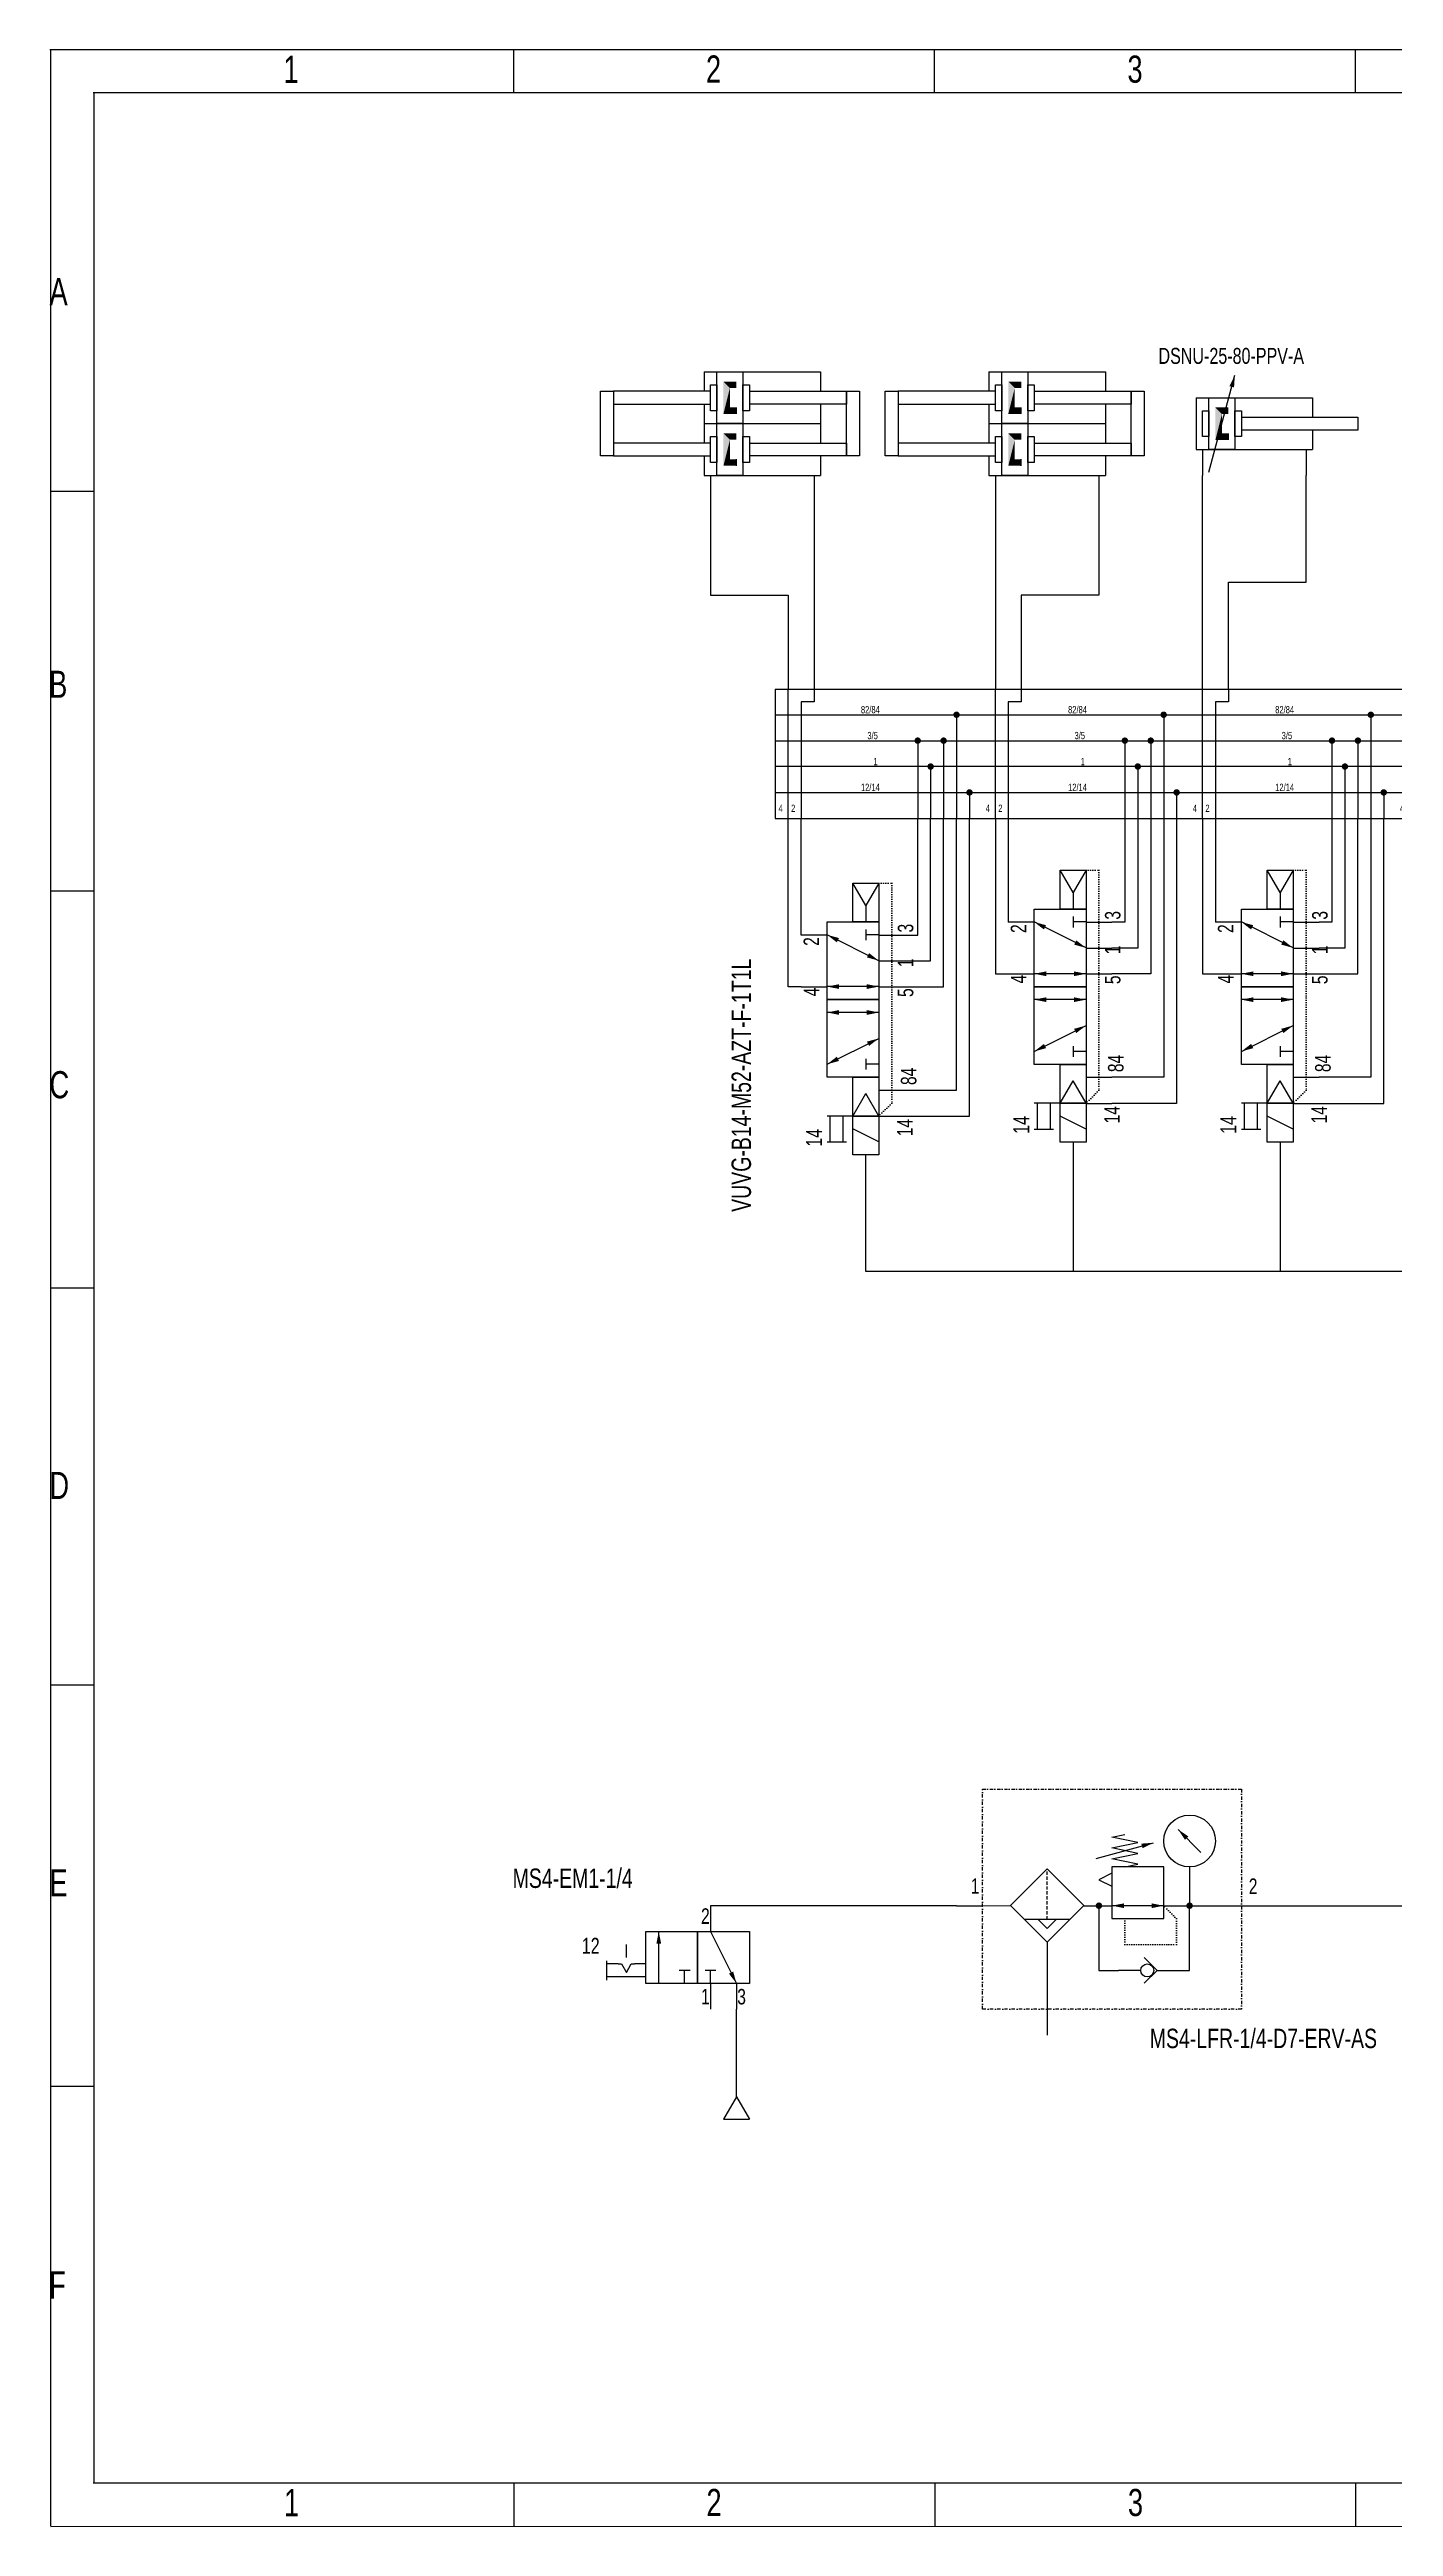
# Model space of a CAD drawing. Extents: x 0 to 759, y 1 to 374.
# Drawn here: x 0.1 to 202.5, y 1.3 to 374.5 of the extents above; entities that cross this region are included whole.
import ezdxf
from ezdxf.enums import TextEntityAlignment as Align

# ---------------------------------------------------------------- set-up
doc = ezdxf.new("R2010")
doc.units = 0
for name, pattern in [('DASHDOT', [1, 0.5, -0.25, 0, -0.25]), ('DASHED', [0.75, 0.5, -0.25]), ('DOT', [0.25, 0, -0.25])]:
    doc.linetypes.add(name, pattern=pattern)
doc.layers.add('1', color=7, linetype='CONTINUOUS')
doc.layers.add('_LabelDrawingFrame', color=7, linetype='CONTINUOUS')

# ---------------------------------------------------------------- blocks, each defined once
blk = doc.blocks.new('B1366186')
at = {"layer": '_LabelDrawingFrame', "color": 7, "width": 0.75}
blk.add_text('A', height=4.09, dxfattribs=at).set_placement((-3.22, 2.9), align=Align.TOP_LEFT)
blk = doc.blocks.new('B106101')
at = {"layer": '1', "color": 7, "width": 0.75}
blk.add_text('VUVG-B14-M52-AZT-F-1T1L', height=2.925, dxfattribs=at).set_placement((0, -1.34), align=Align.CENTER)
blk = doc.blocks.new('B295555')
at = {"layer": '1', "color": 7}
blk.add_line((-9.74, 0), (9.74, 0), dxfattribs=at)
blk = doc.blocks.new('B1366218')
at = {"layer": '_LabelDrawingFrame', "color": 7, "width": 0.75}
blk.add_text('2', height=4.09, dxfattribs=at).set_placement((-2.86, 2.9), align=Align.TOP_LEFT)
blk = doc.blocks.new('B170098')
at = {"layer": '1', "color": 7, "width": 0.75}
blk.add_text('14', height=2.34, dxfattribs=at).set_placement((2.67, 1.66), align=Align.TOP_RIGHT)
blk = doc.blocks.new('B106092')
at = {"layer": '1', "color": 7, "width": 0.75}
blk.add_text('4', height=2.34, dxfattribs=at).set_placement((1.64, -1.07), align=Align.RIGHT)
blk = doc.blocks.new('B106086')
at = {"layer": '1', "color": 7, "width": 0.75}
blk.add_text('3', height=2.34, dxfattribs=at).set_placement((-1.64, 1.66), align=Align.TOP_LEFT)
blk = doc.blocks.new('B170093')
at = {"layer": '1', "color": 7, "width": 0.75}
blk.add_text('3', height=2.34, dxfattribs=at).set_placement((-1.64, 1.66), align=Align.TOP_LEFT)
blk = doc.blocks.new('B170096')
at = {"layer": '1', "color": 7, "width": 0.75}
blk.add_text('2', height=2.34, dxfattribs=at).set_placement((1.64, -1.07), align=Align.RIGHT)
blk = doc.blocks.new('B1366180')
at = {"layer": '_LabelDrawingFrame', "color": 7}
blk.add_line((-260, 0), (260, 0), dxfattribs=at)
blk = doc.blocks.new('B1366223')
at = {"layer": '_LabelDrawingFrame', "color": 7}
blk.add_line((-3.25, 0), (3.25, 0), dxfattribs=at)
blk = doc.blocks.new('B1366172')
at = {"layer": '_LabelDrawingFrame', "color": 7, "width": 0.75}
blk.add_text('2', height=4.09, dxfattribs=at).set_placement((-2.86, 2.9), align=Align.TOP_LEFT)
blk = doc.blocks.new('B317568_00991243')
at = {"layer": '1', "color": 7}
for p, q in [((-3.9, 9.75), (-3.9, 6.825)), ((-3.9, 9.75), (13.65, 9.75)), ((13.65, 9.75), (13.65, 6.825)), ((-3.9, 4.875), (-3.9, 1.95)), ((0.975, 3.4125), (0.975, 4.3875)), ((13.65, 4.875), (13.65, 1.95)), ((-3.9, 1.95), (-3.9, -0.975)), ((-3.9, 1.95), (13.65, 1.95)), ((-3.9, 1.95), (13.65, 1.95)), ((13.65, 1.95), (13.65, -0.975)), ((-3.9, -2.925), (-3.9, -5.85)), ((0.975, -4.3875), (0.975, -3.4125)), ((13.65, -2.925), (13.65, -5.85)), ((-3.9, -5.85), (13.65, -5.85)), ((-2.925, -5.85), (-2.925, -9.75)), ((12.675, -5.85), (12.675, -9.75))]:
    blk.add_line(p, q, dxfattribs=at)
for points in [[(-2.925, 7.8), (-1.95, 7.8), (-1.95, 3.9), (-2.925, 3.9), (-2.925, 7.8)], [(-1.95, 9.75), (1.95, 9.75), (1.95, 1.95), (-1.95, 1.95), (-1.95, 9.75)], [(1.95, 7.8), (2.925, 7.8), (2.925, 3.9), (1.95, 3.9), (1.95, 7.8)], [(-19.5, 6.825), (-17.55, 6.825), (-17.55, -2.925), (-19.5, -2.925), (-19.5, 6.825)], [(-2.925, 6.825), (-17.55, 6.825), (-17.55, 4.875), (-2.925, 4.875)], [(2.925, 6.825), (17.55, 6.825), (17.55, 4.875), (2.925, 4.875)], [(17.55, 6.825), (19.5, 6.825), (19.5, -2.925), (17.55, -2.925), (17.55, 6.825)], [(-2.925, 0), (-1.95, 0), (-1.95, -3.9), (-2.925, -3.9), (-2.925, 0)], [(-1.95, 1.95), (1.95, 1.95), (1.95, -5.85), (-1.95, -5.85), (-1.95, 1.95)], [(1.95, 0), (2.925, 0), (2.925, -3.9), (1.95, -3.9), (1.95, 0)], [(-2.925, -0.975), (-17.55, -0.975), (-17.55, -2.925), (-2.925, -2.925)], [(2.925, -0.975), (17.55, -0.975), (17.55, -2.925), (2.925, -2.925)]]:
    blk.add_lwpolyline(points, dxfattribs=at)
for points in [[(-0.975, 8.2875), (0.975, 8.2875), (0.975, 7.3125)], [(-0.975, 8.2875), (0.975, 7.3125), (0, 7.3125)], [(-0.975, 3.4125), (-0.975, 8.2875), (0, 7.3125)], [(0, 7.3125), (0, 4.3875), (-0.975, 3.4125)], [(0.975, 4.3875), (0.975, 3.4125), (-0.975, 3.4125)], [(0, 4.3875), (0.975, 4.3875), (-0.975, 3.4125)], [(-0.975, 0.4875), (0.975, 0.4875), (0.975, -0.4875)], [(-0.975, 0.4875), (0.975, -0.4875), (0, -0.4875)], [(-0.975, -4.3875), (-0.975, 0.4875), (0, -0.4875)], [(0, -0.4875), (0, -3.4125), (-0.975, -4.3875)], [(0.975, -3.4125), (0.975, -4.3875), (-0.975, -4.3875)], [(0, -3.4125), (0.975, -3.4125), (-0.975, -4.3875)]]:
    blk.add_solid(points, dxfattribs=at)
blk = doc.blocks.new('B106089')
at = {"layer": '1', "color": 7, "width": 0.75}
blk.add_text('2', height=2.34, dxfattribs=at).set_placement((1.64, -1.07), align=Align.RIGHT)
blk = doc.blocks.new('LCBP1')
at = {"layer": '1', "color": 7}
blk.add_line((0, -0.8125), (0, 0.8125), dxfattribs=at)
blk = doc.blocks.new('LCA1')
at = {"layer": '1', "color": 7}
blk.add_solid([(0, 0), (-1.82, -0.3575), (-1.82, 0.3575)], dxfattribs=at)
blk = doc.blocks.new('B49173_00991670')
at = {"layer": '1', "color": 7}
for p, q in [((6, 7.92), (6, 4.02)), ((-1.8, -3.78), (-1.8, 4.02)), ((6, 4.02), (9.9, -3.78)), ((-6.68, 0.12), (-6.68, 2.07)), ((-9.6, -3.29), (-9.6, -0.36)), ((-7.9, -0.85), (-9.6, -0.85)), ((-3.75, -2.8), (-9.6, -2.8)), ((-3.75, -0.85), (-5.46, -0.85)), ((2.1, -3.78), (2.1, -1.83)), ((6, -3.78), (6, -1.83)), ((6, -3.78), (6, -7.68)), ((9.9, -3.78), (9.9, -7.68))]:
    blk.add_line(p, q, dxfattribs=at)
for points in [[(-3.75, 4.02), (4.05, 4.02), (4.05, -3.78), (-3.75, -3.78), (-3.75, 4.02)], [(4.05, 4.02), (11.85, 4.02), (11.85, -3.78), (4.05, -3.78), (4.05, 4.02)], [(-7.9, -0.85), (-7.41, -0.85), (-6.68, -2.12), (-5.95, -0.85), (-5.46, -0.85)]]:
    blk.add_lwpolyline(points, dxfattribs=at)
at = {"layer": '1'}
for name, p, rotation in [('LCA1', (-1.8, 4.02), 90), ('LCBP1', (2.1, -1.83), 90), ('LCBP1', (6, -1.83), 90), ('LCA1', (9.9, -3.78), -63.434948822922)]:
    blk.add_blockref(name, p, dxfattribs=dict(at, rotation=rotation))
at = {"layer": '1', "color": 7, "width": 0.75}
blk.add_text('12', height=2.413, dxfattribs=at).set_placement((-13.4, 1.88), align=Align.MIDDLE_LEFT)
blk = doc.blocks.new('B1366196')
at = {"layer": '_LabelDrawingFrame', "color": 7}
blk.add_line((-3.25, 0), (3.25, 0), dxfattribs=at)
blk = doc.blocks.new('B170095')
at = {"layer": '1', "color": 7, "width": 0.75}
blk.add_text('5', height=2.34, dxfattribs=at).set_placement((1.64, 1.66), align=Align.TOP_RIGHT)
blk = doc.blocks.new('B168202')
at = {"layer": '1', "color": 7, "width": 0.75}
blk.add_text('2', height=2.34, dxfattribs=at).set_placement((1.64, -1.07), align=Align.RIGHT)
blk = doc.blocks.new('B168200')
at = {"layer": '1', "color": 7, "width": 0.75}
blk.add_text('1', height=2.34, dxfattribs=at).set_placement((1.64, 1.66), align=Align.TOP_RIGHT)
blk = doc.blocks.new('B1366222')
at = {"layer": '_LabelDrawingFrame', "color": 7}
blk.add_line((-3.25, 0), (3.25, 0), dxfattribs=at)
blk = doc.blocks.new('LCA1R')
at = {"layer": '1', "color": 7}
blk.add_solid([(0, 0), (1.82, -0.3575), (1.82, 0.3575)], dxfattribs=at)
blk = doc.blocks.new('B170084_00991053')
at = {"layer": '1', "color": 7}
for p, q in [((8.26, 8.92), (8.26, 5.02)), ((16.05, 5.02), (16.05, 8.92)), ((-15.11, 5.02), (-15.11, 2.1)), ((-15.11, 4.53), (-11.21, 4.53)), ((-11.21, 1.12), (-11.21, 5.02)), ((-3.41, 5.02), (0.49, -2.78)), ((4.39, -2.78), (4.39, 5.02)), ((8.29, -2.78), (8.29, 5.02)), ((12.19, -2.78), (16.09, 5.02)), ((-15.11, 2.58), (-11.21, 2.58)), ((-15.11, -2.78), (-13.16, 1.12)), ((-11.21, 1.12), (-11.21, -2.78)), ((-11.21, 1.12), (-7.84, -0.83)), ((20.51, -0.83), (23.89, 1.12)), ((-11.24, -2.78), (-11.24, -6.68)), ((-11.21, -2.78), (-7.84, -0.83)), ((-7.31, -2.78), (-7.31, -6.68)), ((-3.41, -2.78), (-3.41, -0.83)), ((8.26, -2.78), (8.26, -6.68)), ((12.15, -2.78), (12.15, -6.68)), ((16.05, -2.78), (16.05, -6.68)), ((16.09, -2.78), (16.09, -0.83)), ((20.51, -0.83), (18.04, -0.83)), ((23.89, -2.78), (20.51, -0.83))]:
    blk.add_line(p, q, dxfattribs=at)
for points in [[(-5.36, 5.02), (6.34, 5.02), (6.34, -2.78), (-5.36, -2.78), (-5.36, 5.02)], [(6.34, 5.02), (18.04, 5.02), (18.04, -2.78), (6.34, -2.78), (6.34, 5.02)], [(-17.06, 1.12), (-11.21, 1.12), (-11.21, -2.78), (-17.06, -2.78), (-17.06, 1.12)], [(-11.21, 1.12), (-5.36, 1.12), (-5.36, -2.78), (-11.21, -2.78), (-11.21, 1.12)], [(18.04, 1.12), (23.89, 1.12), (23.89, -2.78), (18.04, -2.78), (18.04, 1.12)]]:
    blk.add_lwpolyline(points, dxfattribs=at)
at = {"layer": '1', "color": 7, "linetype": 'DOT'}
blk.add_lwpolyline([(23.89, -2.78), (23.89, -4.73), (-9.26, -4.73), (-11.21, -2.78)], dxfattribs=at)
at = {"layer": '1'}
for name, p, rotation in [('LCA1R', (-3.41, 5.02), -63.434948822922), ('LCA1', (4.39, 5.02), 90), ('LCA1', (8.29, 5.02), 90), ('LCA1', (16.09, 5.02), 63.434948822922), ('LCBP1', (-3.41, -0.83), 90), ('LCA1', (0.49, -2.78), -63.434948822922), ('LCA1R', (4.39, -2.78), 90), ('LCA1R', (8.29, -2.78), 90), ('LCA1R', (12.19, -2.78), 63.434948822922), ('LCBP1', (16.09, -0.83), 90)]:
    blk.add_blockref(name, p, dxfattribs=dict(at, rotation=rotation))
at = {"layer": '1', "color": 7, "width": 0.75}
blk.add_text('14', height=2.413, dxfattribs=at).set_placement((-15.83, 6.97), align=Align.MIDDLE_LEFT)
blk = doc.blocks.new('B170099')
at = {"layer": '1', "color": 7, "width": 0.75}
blk.add_text('4', height=2.34, dxfattribs=at).set_placement((1.64, -1.07), align=Align.RIGHT)
blk = doc.blocks.new('B1366224')
at = {"layer": '_LabelDrawingFrame', "color": 7}
blk.add_line((-3.25, 0), (3.25, 0), dxfattribs=at)
blk = doc.blocks.new('B1366208')
at = {"layer": '_LabelDrawingFrame', "color": 7}
blk.add_line((-3.25, 0), (3.25, 0), dxfattribs=at)
blk = doc.blocks.new('B1366183')
at = {"layer": '_LabelDrawingFrame', "color": 7}
blk.add_line((-180.05, 0), (180.05, 0), dxfattribs=at)
blk = doc.blocks.new('B49779')
at = {"layer": '1', "color": 7, "width": 0.75}
blk.add_text('MS4-LFR-1/4-D7-ERV-AS', height=2.925, dxfattribs=at).set_placement((0, 2.07), align=Align.TOP_CENTER)
blk = doc.blocks.new('B334395_00991235')
at = {"layer": '1', "color": 7}
for p, q in [((-10.2375, -7.06875), (-6.3375, 7.55625)), ((-12.1875, 4.14375), (-12.1875, -3.65625)), ((-12.1875, 4.14375), (5.3625, 4.14375)), ((5.3625, 4.14375), (5.3625, 1.21875)), ((-12.1875, -3.65625), (5.3625, -3.65625)), ((-11.2125, -3.65625), (-11.2125, -7.55625)), ((-7.3125, -2.19375), (-7.3125, -1.21875)), ((4.3875, -3.65625), (4.3875, -7.55625)), ((5.3625, -0.73125), (5.3625, -3.65625))]:
    blk.add_line(p, q, dxfattribs=at)
for points in [[(-10.2375, 4.14375), (-6.3375, 4.14375), (-6.3375, -3.65625), (-10.2375, -3.65625), (-10.2375, 4.14375)], [(-11.2125, 2.19375), (-10.2375, 2.19375), (-10.2375, -1.70625), (-11.2125, -1.70625), (-11.2125, 2.19375)], [(-6.3375, 2.19375), (-5.3625, 2.19375), (-5.3625, -1.70625), (-6.3375, -1.70625), (-6.3375, 2.19375)], [(-5.3625, 1.21875), (12.1875, 1.21875), (12.1875, -0.73125), (-5.3625, -0.73125)]]:
    blk.add_lwpolyline(points, dxfattribs=at)
for points in [[(-9.2625, 2.68125), (-7.3125, 2.68125), (-7.3125, 1.70625)], [(-9.2625, 2.68125), (-7.3125, 1.70625), (-8.2875, 1.70625)], [(-9.2625, -2.19375), (-9.2625, 2.68125), (-8.2875, 1.70625)], [(-8.2875, 1.70625), (-8.2875, -1.21875), (-9.2625, -2.19375)], [(-7.3125, -1.21875), (-7.3125, -2.19375), (-9.2625, -2.19375)], [(-8.2875, -1.21875), (-7.3125, -1.21875), (-9.2625, -2.19375)]]:
    blk.add_solid(points, dxfattribs=at)
at = {"layer": '1', "rotation": 75.0685828218624}
blk.add_blockref('LCA1', (-6.3375, 7.55625), dxfattribs=at)
blk = doc.blocks.new('B1366191')
at = {"layer": '_LabelDrawingFrame', "color": 7, "width": 0.75}
blk.add_text('F', height=4.09, dxfattribs=at).set_placement((-3.04, 2.9), align=Align.TOP_LEFT)
blk = doc.blocks.new('B1366188')
at = {"layer": '_LabelDrawingFrame', "color": 7, "width": 0.75}
blk.add_text('C', height=4.09, dxfattribs=at).set_placement((-3.4, 2.9), align=Align.TOP_LEFT)
blk = doc.blocks.new('B46671_00993166')
at = {"layer": '1', "color": 7}
for p, q in [((1.43, 0), (-1.95, 1.95)), ((-1.95, 1.95), (-1.95, -1.95)), ((1.43, 0), (-1.95, -1.95)), ((1.43, 0), (1.95, 0))]:
    blk.add_line(p, q, dxfattribs=at)
blk = doc.blocks.new('B113417_00993566')
at = {"layer": '1', "color": 7}
for p, q in [((-124.8, 9.74), (-124.8, -9.76)), ((-124.8, 9.74), (-93.6, 9.74)), ((-122.85, -9.74), (-122.85, 9.76)), ((-93.6, 9.74), (-62.4, 9.74)), ((-91.65, -9.74), (-91.65, 9.76)), ((-62.4, 9.74), (-31.2, 9.74)), ((-60.45, -9.74), (-60.45, 9.76)), ((-31.2, 9.74), (0, 9.74)), ((-29.25, -9.74), (-29.25, 9.76)), ((0, 9.74), (31.2, 9.74)), ((1.95, -9.74), (1.95, 9.76)), ((31.2, 9.74), (62.4, 9.74)), ((33.15, -9.74), (33.15, 9.76)), ((62.4, 9.74), (93.6, 9.74)), ((64.35, -9.74), (64.35, 9.76)), ((93.6, 9.74), (124.8, 9.74)), ((95.55, -9.74), (95.55, 9.76)), ((124.8, 9.74), (124.8, -9.76)), ((-124.8, 5.84), (-93.6, 5.84)), ((-97.5, 5.37), (-97.5, -9.74)), ((-93.6, 5.84), (-62.4, 5.84)), ((-66.3, 5.37), (-66.3, -9.74)), ((-62.4, 5.84), (-31.2, 5.84)), ((-35.1, 5.37), (-35.1, -9.74)), ((-31.2, 5.84), (0, 5.84)), ((-3.9, 5.37), (-3.9, -9.74)), ((0, 5.84), (31.2, 5.84)), ((27.3, 5.37), (27.3, -9.74)), ((31.2, 5.84), (62.4, 5.84)), ((58.5, 5.37), (58.5, -9.74)), ((62.4, 5.84), (93.6, 5.84)), ((89.7, 5.37), (89.7, -9.74)), ((93.6, 5.84), (124.8, 5.84)), ((120.9, 5.37), (120.9, -9.74)), ((-124.8, 1.94), (-93.6, 1.94)), ((-103.35, 1.96), (-103.35, -9.74)), ((-99.45, 1.96), (-99.45, -9.74)), ((-93.6, 1.94), (-62.4, 1.94)), ((-72.15, 1.96), (-72.15, -9.74)), ((-68.25, 1.96), (-68.25, -9.74)), ((-62.4, 1.94), (-31.2, 1.94)), ((-40.95, 1.96), (-40.95, -9.74)), ((-37.05, 1.96), (-37.05, -9.74)), ((-31.2, 1.94), (0, 1.94)), ((-9.75, 1.96), (-9.75, -9.74)), ((-5.85, 1.96), (-5.85, -9.74)), ((0, 1.94), (31.2, 1.94)), ((21.45, 1.96), (21.45, -9.74)), ((25.35, 1.96), (25.35, -9.74)), ((31.2, 1.94), (62.4, 1.94)), ((52.65, 1.96), (52.65, -9.74)), ((56.55, 1.96), (56.55, -9.74)), ((62.4, 1.94), (93.6, 1.94)), ((83.85, 1.96), (83.85, -9.74)), ((87.75, 1.96), (87.75, -9.74)), ((93.6, 1.94), (124.8, 1.94)), ((115.05, 1.96), (115.05, -9.74)), ((118.95, 1.96), (118.95, -9.74)), ((-93.6, -1.96), (-124.8, -1.96)), ((-101.4, -1.94), (-101.4, -9.74)), ((-62.4, -1.96), (-93.6, -1.96)), ((-70.2, -1.94), (-70.2, -9.74)), ((-31.2, -1.96), (-62.4, -1.96)), ((-39, -1.94), (-39, -9.74)), ((0, -1.96), (-31.2, -1.96)), ((-7.8, -1.94), (-7.8, -9.74)), ((31.2, -1.96), (0, -1.96)), ((23.4, -1.94), (23.4, -9.74)), ((62.4, -1.96), (31.2, -1.96)), ((54.6, -1.94), (54.6, -9.74)), ((93.6, -1.96), (62.4, -1.96)), ((85.8, -1.94), (85.8, -9.74)), ((124.8, -1.96), (93.6, -1.96)), ((117, -1.94), (117, -9.74)), ((-124.8, -5.86), (-93.6, -5.86)), ((-120.9, -5.84), (-120.9, -9.74)), ((-95.55, -5.84), (-95.55, -9.76)), ((-93.6, -5.86), (-62.4, -5.86)), ((-89.7, -5.84), (-89.7, -9.74)), ((-64.35, -5.84), (-64.35, -9.76)), ((-62.4, -5.86), (-31.2, -5.86)), ((-58.5, -5.84), (-58.5, -9.74)), ((-33.15, -5.84), (-33.15, -9.76)), ((-31.2, -5.86), (0, -5.86)), ((-27.3, -5.84), (-27.3, -9.74)), ((-1.95, -5.84), (-1.95, -9.76)), ((0, -5.86), (31.2, -5.86)), ((3.9, -5.84), (3.9, -9.74)), ((29.25, -5.84), (29.25, -9.76)), ((31.2, -5.86), (62.4, -5.86)), ((35.1, -5.84), (35.1, -9.74)), ((60.45, -5.84), (60.45, -9.76)), ((62.4, -5.86), (93.6, -5.86)), ((66.3, -5.84), (66.3, -9.74)), ((91.65, -5.84), (91.65, -9.76)), ((93.6, -5.86), (124.8, -5.86)), ((97.5, -5.84), (97.5, -9.74)), ((122.85, -5.84), (122.85, -9.76)), ((-124.8, -9.76), (-93.6, -9.76)), ((-93.6, -9.76), (-62.4, -9.76)), ((-62.4, -9.76), (-31.2, -9.76)), ((-31.2, -9.76), (0, -9.76)), ((0, -9.76), (31.2, -9.76)), ((31.2, -9.76), (62.4, -9.76)), ((62.4, -9.76), (93.6, -9.76)), ((93.6, -9.76), (124.8, -9.76))]:
    blk.add_line(p, q, dxfattribs=at)
for points in [[(-118.95, 9.76), (-118.95, 7.81), (-120.9, 7.81), (-120.9, -5.84)], [(-87.75, 9.76), (-87.75, 7.81), (-89.7, 7.81), (-89.7, -5.84)], [(-56.55, 9.76), (-56.55, 7.81), (-58.5, 7.81), (-58.5, -5.84)], [(-25.35, 9.76), (-25.35, 7.81), (-27.3, 7.81), (-27.3, -5.84)], [(5.85, 9.76), (5.85, 7.81), (3.9, 7.81), (3.9, -5.84)], [(37.05, 9.76), (37.05, 7.81), (35.1, 7.81), (35.1, -5.84)], [(68.25, 9.76), (68.25, 7.81), (66.3, 7.81), (66.3, -5.84)], [(99.45, 9.76), (99.45, 7.81), (97.5, 7.81), (97.5, -5.84)]]:
    blk.add_lwpolyline(points, dxfattribs=at)
at = {"layer": '1', "color": 7, "const_width": 0.487}
for points in [[(-97.74, 5.86, 1), (-97.26, 5.86, 1)], [(-66.54, 5.86, 1), (-66.06, 5.86, 1)], [(-35.34, 5.86, 1), (-34.86, 5.86, 1)], [(-4.14, 5.86, 1), (-3.66, 5.86, 1)], [(27.06, 5.86, 1), (27.54, 5.86, 1)], [(58.26, 5.86, 1), (58.74, 5.86, 1)], [(89.46, 5.86, 1), (89.94, 5.86, 1)], [(120.66, 5.86, 1), (121.14, 5.86, 1)], [(-103.59, 1.96, 1), (-103.11, 1.96, 1)], [(-99.69, 1.96, 1), (-99.21, 1.96, 1)], [(-72.39, 1.96, 1), (-71.91, 1.96, 1)], [(-68.49, 1.96, 1), (-68.01, 1.96, 1)], [(-41.19, 1.96, 1), (-40.71, 1.96, 1)], [(-37.29, 1.96, 1), (-36.81, 1.96, 1)], [(-9.99, 1.96, 1), (-9.51, 1.96, 1)], [(-6.09, 1.96, 1), (-5.61, 1.96, 1)], [(21.21, 1.96, 1), (21.69, 1.96, 1)], [(25.11, 1.96, 1), (25.59, 1.96, 1)], [(52.41, 1.96, 1), (52.89, 1.96, 1)], [(56.31, 1.96, 1), (56.79, 1.96, 1)], [(83.61, 1.96, 1), (84.09, 1.96, 1)], [(87.51, 1.96, 1), (87.99, 1.96, 1)], [(114.81, 1.96, 1), (115.29, 1.96, 1)], [(118.71, 1.96, 1), (119.19, 1.96, 1)], [(-101.64, -1.94, 1), (-101.16, -1.94, 1)], [(-70.44, -1.94, 1), (-69.96, -1.94, 1)], [(-39.24, -1.94, 1), (-38.76, -1.94, 1)], [(-8.04, -1.94, 1), (-7.56, -1.94, 1)], [(23.16, -1.94, 1), (23.64, -1.94, 1)], [(54.36, -1.94, 1), (54.84, -1.94, 1)], [(85.56, -1.94, 1), (86.04, -1.94, 1)], [(116.76, -1.94, 1), (117.24, -1.94, 1)], [(-95.79, -5.84, 1), (-95.31, -5.84, 1)], [(-64.59, -5.84, 1), (-64.11, -5.84, 1)], [(-33.39, -5.84, 1), (-32.91, -5.84, 1)], [(-2.19, -5.84, 1), (-1.71, -5.84, 1)], [(29.01, -5.84, 1), (29.49, -5.84, 1)], [(60.21, -5.84, 1), (60.69, -5.84, 1)], [(91.41, -5.84, 1), (91.89, -5.84, 1)], [(122.61, -5.84, 1), (123.09, -5.84, 1)]]:
    blk.add_lwpolyline(points, format="xyb", close=True, dxfattribs=at)
at = {"layer": '1', "color": 7, "width": 0.75}
for s, height, p in [('82/84', 1.097, (-111.9, 6.08)), ('82/84', 1.097, (-80.7, 6.08)), ('82/84', 1.097, (-49.5, 6.08)), ('82/84', 1.097, (-18.3, 6.08)), ('82/84', 1.097, (12.9, 6.08)), ('82/84', 1.097, (44.1, 6.08)), ('82/84', 1.097, (75.3, 6.08)), ('82/84', 1.097, (106.5, 6.08)), ('3/5', 1.097, (-110.93, 2.18)), ('3/5', 1.097, (-79.73, 2.18)), ('3/5', 1.097, (-48.53, 2.18)), ('3/5', 1.097, (-17.33, 2.18)), ('3/5', 1.097, (13.87, 2.18)), ('3/5', 1.097, (45.07, 2.18)), ('3/5', 1.097, (76.27, 2.18)), ('3/5', 1.097, (107.47, 2.18)), ('1', 1.1, (-110.01, -1.74)), ('1', 1.1, (-78.81, -1.74)), ('1', 1.1, (-47.61, -1.74)), ('1', 1.1, (-16.41, -1.74)), ('1', 1.1, (14.79, -1.74)), ('1', 1.1, (45.99, -1.74)), ('1', 1.1, (77.19, -1.74)), ('1', 1.1, (108.39, -1.74)), ('12/14', 1.097, (-111.9, -5.62)), ('12/14', 1.097, (-80.7, -5.62)), ('12/14', 1.097, (-49.5, -5.62)), ('12/14', 1.097, (-18.3, -5.62)), ('12/14', 1.097, (12.9, -5.62)), ('12/14', 1.097, (44.1, -5.62)), ('12/14', 1.097, (75.3, -5.62)), ('12/14', 1.097, (106.5, -5.62)), ('4', 1.1, (-124.31, -8.78)), ('2', 1.1, (-122.42, -8.78)), ('4', 1.1, (-93.11, -8.78)), ('2', 1.1, (-91.22, -8.78)), ('4', 1.1, (-61.91, -8.78)), ('2', 1.1, (-60.02, -8.78)), ('4', 1.1, (-30.71, -8.78)), ('2', 1.1, (-28.82, -8.78)), ('4', 1.1, (0.49, -8.78)), ('2', 1.1, (2.38, -8.78)), ('4', 1.1, (31.69, -8.78)), ('2', 1.1, (33.58, -8.78)), ('4', 1.1, (62.89, -8.78)), ('2', 1.1, (64.78, -8.78)), ('4', 1.1, (94.09, -8.78)), ('2', 1.1, (95.98, -8.78))]:
    blk.add_text(s, height=height, dxfattribs=at).set_placement(p)
blk = doc.blocks.new('B168203')
at = {"layer": '1', "color": 7, "width": 0.75}
blk.add_text('84', height=2.34, dxfattribs=at).set_placement((-2.67, -1.07))
blk = doc.blocks.new('B1366206')
at = {"layer": '_LabelDrawingFrame', "color": 7}
blk.add_line((-3.25, 0), (3.25, 0), dxfattribs=at)
blk = doc.blocks.new('B49188')
at = {"layer": '1', "color": 7, "width": 0.75}
blk.add_text('MS4-EM1-1/4', height=2.925, dxfattribs=at).set_placement((0, -1.34), align=Align.CENTER)
blk = doc.blocks.new('B106077_00991053')
at = {"layer": '1', "color": 7}
for p, q in [((8.26, 8.92), (8.26, 5.02)), ((16.05, 5.02), (16.05, 8.92)), ((-15.11, 5.02), (-15.11, 2.1)), ((-15.11, 4.53), (-11.21, 4.53)), ((-11.21, 1.12), (-11.21, 5.02)), ((-3.41, 5.02), (0.49, -2.78)), ((4.39, -2.78), (4.39, 5.02)), ((8.29, -2.78), (8.29, 5.02)), ((12.19, -2.78), (16.09, 5.02)), ((-15.11, 2.58), (-11.21, 2.58)), ((-15.11, -2.78), (-13.16, 1.12)), ((-11.21, 1.12), (-11.21, -2.78)), ((-11.21, 1.12), (-7.84, -0.83)), ((20.51, -0.83), (23.89, 1.12)), ((-11.24, -2.78), (-11.24, -6.68)), ((-11.21, -2.78), (-7.84, -0.83)), ((-7.31, -2.78), (-7.31, -6.68)), ((-3.41, -2.78), (-3.41, -0.83)), ((8.26, -2.78), (8.26, -6.68)), ((12.15, -2.78), (12.15, -6.68)), ((16.05, -2.78), (16.05, -6.68)), ((16.09, -2.78), (16.09, -0.83)), ((20.51, -0.83), (18.04, -0.83)), ((23.89, -2.78), (20.51, -0.83))]:
    blk.add_line(p, q, dxfattribs=at)
for points in [[(-5.36, 5.02), (6.34, 5.02), (6.34, -2.78), (-5.36, -2.78), (-5.36, 5.02)], [(6.34, 5.02), (18.04, 5.02), (18.04, -2.78), (6.34, -2.78), (6.34, 5.02)], [(-17.06, 1.12), (-11.21, 1.12), (-11.21, -2.78), (-17.06, -2.78), (-17.06, 1.12)], [(-11.21, 1.12), (-5.36, 1.12), (-5.36, -2.78), (-11.21, -2.78), (-11.21, 1.12)], [(18.04, 1.12), (23.89, 1.12), (23.89, -2.78), (18.04, -2.78), (18.04, 1.12)]]:
    blk.add_lwpolyline(points, dxfattribs=at)
at = {"layer": '1', "color": 7, "linetype": 'DOT'}
blk.add_lwpolyline([(23.89, -2.78), (23.89, -4.73), (-9.26, -4.73), (-11.21, -2.78)], dxfattribs=at)
at = {"layer": '1'}
for name, p, rotation in [('LCA1R', (-3.41, 5.02), -63.434948822922), ('LCA1', (4.39, 5.02), 90), ('LCA1', (8.29, 5.02), 90), ('LCA1', (16.09, 5.02), 63.434948822922), ('LCBP1', (-3.41, -0.83), 90), ('LCA1', (0.49, -2.78), -63.434948822922), ('LCA1R', (4.39, -2.78), 90), ('LCA1R', (8.29, -2.78), 90), ('LCA1R', (12.19, -2.78), 63.434948822922), ('LCBP1', (16.09, -0.83), 90)]:
    blk.add_blockref(name, p, dxfattribs=dict(at, rotation=rotation))
at = {"layer": '1', "color": 7, "width": 0.75}
blk.add_text('14', height=2.413, dxfattribs=at).set_placement((-15.83, 6.97), align=Align.MIDDLE_LEFT)
blk = doc.blocks.new('B328213_00991243')
at = {"layer": '1', "color": 7}
for p, q in [((-3.9, 9.75), (-3.9, 6.825)), ((-3.9, 9.75), (13.65, 9.75)), ((13.65, 9.75), (13.65, 6.825)), ((-3.9, 4.875), (-3.9, 1.95)), ((0.975, 3.4125), (0.975, 4.3875)), ((13.65, 4.875), (13.65, 1.95)), ((-3.9, 1.95), (-3.9, -0.975)), ((-3.9, 1.95), (13.65, 1.95)), ((-3.9, 1.95), (13.65, 1.95)), ((13.65, 1.95), (13.65, -0.975)), ((-3.9, -2.925), (-3.9, -5.85)), ((0.975, -4.3875), (0.975, -3.4125)), ((13.65, -2.925), (13.65, -5.85)), ((-3.9, -5.85), (13.65, -5.85)), ((-2.925, -5.85), (-2.925, -9.75)), ((12.675, -5.85), (12.675, -9.75))]:
    blk.add_line(p, q, dxfattribs=at)
for points in [[(-2.925, 7.8), (-1.95, 7.8), (-1.95, 3.9), (-2.925, 3.9), (-2.925, 7.8)], [(-1.95, 9.75), (1.95, 9.75), (1.95, 1.95), (-1.95, 1.95), (-1.95, 9.75)], [(1.95, 7.8), (2.925, 7.8), (2.925, 3.9), (1.95, 3.9), (1.95, 7.8)], [(-19.5, 6.825), (-17.55, 6.825), (-17.55, -2.925), (-19.5, -2.925), (-19.5, 6.825)], [(-2.925, 6.825), (-17.55, 6.825), (-17.55, 4.875), (-2.925, 4.875)], [(2.925, 6.825), (17.55, 6.825), (17.55, 4.875), (2.925, 4.875)], [(17.55, 6.825), (19.5, 6.825), (19.5, -2.925), (17.55, -2.925), (17.55, 6.825)], [(-2.925, 0), (-1.95, 0), (-1.95, -3.9), (-2.925, -3.9), (-2.925, 0)], [(-1.95, 1.95), (1.95, 1.95), (1.95, -5.85), (-1.95, -5.85), (-1.95, 1.95)], [(1.95, 0), (2.925, 0), (2.925, -3.9), (1.95, -3.9), (1.95, 0)], [(-2.925, -0.975), (-17.55, -0.975), (-17.55, -2.925), (-2.925, -2.925)], [(2.925, -0.975), (17.55, -0.975), (17.55, -2.925), (2.925, -2.925)]]:
    blk.add_lwpolyline(points, dxfattribs=at)
for points in [[(-0.975, 8.2875), (0.975, 8.2875), (0.975, 7.3125)], [(-0.975, 8.2875), (0.975, 7.3125), (0, 7.3125)], [(-0.975, 3.4125), (-0.975, 8.2875), (0, 7.3125)], [(0, 7.3125), (0, 4.3875), (-0.975, 3.4125)], [(0.975, 4.3875), (0.975, 3.4125), (-0.975, 3.4125)], [(0, 4.3875), (0.975, 4.3875), (-0.975, 3.4125)], [(-0.975, 0.4875), (0.975, 0.4875), (0.975, -0.4875)], [(-0.975, 0.4875), (0.975, -0.4875), (0, -0.4875)], [(-0.975, -4.3875), (-0.975, 0.4875), (0, -0.4875)], [(0, -0.4875), (0, -3.4125), (-0.975, -4.3875)], [(0.975, -3.4125), (0.975, -4.3875), (-0.975, -4.3875)], [(0, -3.4125), (0.975, -3.4125), (-0.975, -4.3875)]]:
    blk.add_solid(points, dxfattribs=at)
blk = doc.blocks.new('B168190_00991053')
at = {"layer": '1', "color": 7}
for p, q in [((8.26, 8.92), (8.26, 5.02)), ((16.05, 5.02), (16.05, 8.92)), ((-15.11, 5.02), (-15.11, 2.1)), ((-15.11, 4.53), (-11.21, 4.53)), ((-11.21, 1.12), (-11.21, 5.02)), ((-3.41, 5.02), (0.49, -2.78)), ((4.39, -2.78), (4.39, 5.02)), ((8.29, -2.78), (8.29, 5.02)), ((12.19, -2.78), (16.09, 5.02)), ((-15.11, 2.58), (-11.21, 2.58)), ((-15.11, -2.78), (-13.16, 1.12)), ((-11.21, 1.12), (-11.21, -2.78)), ((-11.21, 1.12), (-7.84, -0.83)), ((20.51, -0.83), (23.89, 1.12)), ((-11.24, -2.78), (-11.24, -6.68)), ((-11.21, -2.78), (-7.84, -0.83)), ((-7.31, -2.78), (-7.31, -6.68)), ((-3.41, -2.78), (-3.41, -0.83)), ((8.26, -2.78), (8.26, -6.68)), ((12.15, -2.78), (12.15, -6.68)), ((16.05, -2.78), (16.05, -6.68)), ((16.09, -2.78), (16.09, -0.83)), ((20.51, -0.83), (18.04, -0.83)), ((23.89, -2.78), (20.51, -0.83))]:
    blk.add_line(p, q, dxfattribs=at)
for points in [[(-5.36, 5.02), (6.34, 5.02), (6.34, -2.78), (-5.36, -2.78), (-5.36, 5.02)], [(6.34, 5.02), (18.04, 5.02), (18.04, -2.78), (6.34, -2.78), (6.34, 5.02)], [(-17.06, 1.12), (-11.21, 1.12), (-11.21, -2.78), (-17.06, -2.78), (-17.06, 1.12)], [(-11.21, 1.12), (-5.36, 1.12), (-5.36, -2.78), (-11.21, -2.78), (-11.21, 1.12)], [(18.04, 1.12), (23.89, 1.12), (23.89, -2.78), (18.04, -2.78), (18.04, 1.12)]]:
    blk.add_lwpolyline(points, dxfattribs=at)
at = {"layer": '1', "color": 7, "linetype": 'DOT'}
blk.add_lwpolyline([(23.89, -2.78), (23.89, -4.73), (-9.26, -4.73), (-11.21, -2.78)], dxfattribs=at)
at = {"layer": '1'}
for name, p, rotation in [('LCA1R', (-3.41, 5.02), -63.434948822922), ('LCA1', (4.39, 5.02), 90), ('LCA1', (8.29, 5.02), 90), ('LCA1', (16.09, 5.02), 63.434948822922), ('LCBP1', (-3.41, -0.83), 90), ('LCA1', (0.49, -2.78), -63.434948822922), ('LCA1R', (4.39, -2.78), 90), ('LCA1R', (8.29, -2.78), 90), ('LCA1R', (12.19, -2.78), 63.434948822922), ('LCBP1', (16.09, -0.83), 90)]:
    blk.add_blockref(name, p, dxfattribs=dict(at, rotation=rotation))
at = {"layer": '1', "color": 7, "width": 0.75}
blk.add_text('14', height=2.413, dxfattribs=at).set_placement((-15.83, 6.97), align=Align.MIDDLE_LEFT)
blk = doc.blocks.new('B1366192')
at = {"layer": '_LabelDrawingFrame', "color": 7}
blk.add_line((-3.25, 0), (3.25, 0), dxfattribs=at)
blk = doc.blocks.new('B1366221')
at = {"layer": '_LabelDrawingFrame', "color": 7}
blk.add_line((-259.94, 0), (259.94, 0), dxfattribs=at)
blk = doc.blocks.new('B1366194')
at = {"layer": '_LabelDrawingFrame', "color": 7}
blk.add_line((-3.25, 0), (3.25, 0), dxfattribs=at)
blk = doc.blocks.new('B1366173')
at = {"layer": '_LabelDrawingFrame', "color": 7, "width": 0.75}
blk.add_text('3', height=4.09, dxfattribs=at).set_placement((-2.86, 2.9), align=Align.TOP_LEFT)
blk = doc.blocks.new('B1366187')
at = {"layer": '_LabelDrawingFrame', "color": 7, "width": 0.75}
blk.add_text('B', height=4.09, dxfattribs=at).set_placement((-3.22, 2.9), align=Align.TOP_LEFT)
blk = doc.blocks.new('B106090')
at = {"layer": '1', "color": 7, "width": 0.75}
blk.add_text('84', height=2.34, dxfattribs=at).set_placement((-2.67, -1.07))
blk = doc.blocks.new('B168201')
at = {"layer": '1', "color": 7, "width": 0.75}
blk.add_text('5', height=2.34, dxfattribs=at).set_placement((1.64, 1.66), align=Align.TOP_RIGHT)
blk = doc.blocks.new('B1366171')
at = {"layer": '_LabelDrawingFrame', "color": 7, "width": 0.75}
blk.add_text('1', height=4.09, dxfattribs=at).set_placement((-2.86, 2.9), align=Align.TOP_LEFT)
blk = doc.blocks.new('B168205')
at = {"layer": '1', "color": 7, "width": 0.75}
blk.add_text('4', height=2.34, dxfattribs=at).set_placement((1.64, -1.07), align=Align.RIGHT)
blk = doc.blocks.new('B49178')
at = {"layer": '1', "color": 7, "width": 0.75}
blk.add_text('1', height=2.34, dxfattribs=at).set_placement((1.64, 1.66), align=Align.TOP_RIGHT)
blk = doc.blocks.new('B170097')
at = {"layer": '1', "color": 7, "width": 0.75}
blk.add_text('84', height=2.34, dxfattribs=at).set_placement((-2.67, -1.07))
blk = doc.blocks.new('B1366184')
at = {"layer": '_LabelDrawingFrame', "color": 7}
blk.add_line((-186.55, 0), (186.55, 0), dxfattribs=at)
blk = doc.blocks.new('B168199')
at = {"layer": '1', "color": 7, "width": 0.75}
blk.add_text('3', height=2.34, dxfattribs=at).set_placement((-1.64, 1.66), align=Align.TOP_LEFT)
blk = doc.blocks.new('B49177')
at = {"layer": '1', "color": 7, "width": 0.75}
blk.add_text('3', height=2.34, dxfattribs=at).set_placement((-1.64, 1.66), align=Align.TOP_LEFT)
blk = doc.blocks.new('B1366190')
at = {"layer": '_LabelDrawingFrame', "color": 7, "width": 0.75}
blk.add_text('E', height=4.09, dxfattribs=at).set_placement((-3.22, 2.9), align=Align.TOP_LEFT)
blk = doc.blocks.new('B170094')
at = {"layer": '1', "color": 7, "width": 0.75}
blk.add_text('1', height=2.34, dxfattribs=at).set_placement((1.64, 1.66), align=Align.TOP_RIGHT)
blk = doc.blocks.new('B1366219')
at = {"layer": '_LabelDrawingFrame', "color": 7, "width": 0.75}
blk.add_text('3', height=4.09, dxfattribs=at).set_placement((-2.86, 2.9), align=Align.TOP_LEFT)
blk = doc.blocks.new('B1366207')
at = {"layer": '_LabelDrawingFrame', "color": 7}
blk.add_line((-3.25, 0), (3.25, 0), dxfattribs=at)
blk = doc.blocks.new('B168204')
at = {"layer": '1', "color": 7, "width": 0.75}
blk.add_text('14', height=2.34, dxfattribs=at).set_placement((2.67, 1.66), align=Align.TOP_RIGHT)
blk = doc.blocks.new('B49770')
at = {"layer": '1', "color": 7, "width": 0.75}
blk.add_text('1', height=2.34, dxfattribs=at).set_placement((1.64, -1.07), align=Align.RIGHT)
blk = doc.blocks.new('B294508')
at = {"layer": '1', "color": 7}
blk.add_line((-9.74, 0), (9.74, 0), dxfattribs=at)
blk = doc.blocks.new('B1366217')
at = {"layer": '_LabelDrawingFrame', "color": 7, "width": 0.75}
blk.add_text('1', height=4.09, dxfattribs=at).set_placement((-2.86, 2.9), align=Align.TOP_LEFT)
blk = doc.blocks.new('B106091')
at = {"layer": '1', "color": 7, "width": 0.75}
blk.add_text('14', height=2.34, dxfattribs=at).set_placement((2.67, 1.66), align=Align.TOP_RIGHT)
blk = doc.blocks.new('B49179')
at = {"layer": '1', "color": 7, "width": 0.75}
blk.add_text('2', height=2.34, dxfattribs=at).set_placement((1.64, -1.07), align=Align.RIGHT)
blk = doc.blocks.new('B1366182')
at = {"layer": '_LabelDrawingFrame', "color": 7}
blk.add_line((-253.5, 0), (253.5, 0), dxfattribs=at)
blk = doc.blocks.new('B1366195')
at = {"layer": '_LabelDrawingFrame', "color": 7}
blk.add_line((-3.25, 0), (3.25, 0), dxfattribs=at)
blk = doc.blocks.new('B49769')
at = {"layer": '1', "color": 7, "width": 0.75}
blk.add_text('2', height=2.34, dxfattribs=at).set_placement((-1.64, 0), align=Align.MIDDLE_LEFT)
blk = doc.blocks.new('B1366185')
at = {"layer": '_LabelDrawingFrame', "color": 7}
blk.add_line((-253.5, 0), (253.5, 0), dxfattribs=at)
blk = doc.blocks.new('B1366193')
at = {"layer": '_LabelDrawingFrame', "color": 7}
blk.add_line((-3.25, 0), (3.25, 0), dxfattribs=at)
blk = doc.blocks.new('B106087')
at = {"layer": '1', "color": 7, "width": 0.75}
blk.add_text('1', height=2.34, dxfattribs=at).set_placement((1.64, 1.66), align=Align.TOP_RIGHT)
blk = doc.blocks.new('B49766_00991587')
at = {"layer": '1', "color": 7}
for p, q in [((13.12, 9), (9.67, 12.45)), ((-2.68, 8.06), (5.98, 10.46)), ((11.4, 6.82), (11.4, 0.97)), ((-23.7, 0.97), (-19.8, 0.97)), ((-19.8, 0.97), (-15.56, 0.99)), ((-4.54, 0.97), (-0.3, 0.97)), ((7.5, 0.97), (-0.3, 0.97)), ((7.5, 0.97), (19.2, 0.97)), ((19.2, 0.97), (23.1, 0.97)), ((-6.63, -1.11), (-13.46, -1.11)), ((-11.39, -1.11), (-10.04, -2.46)), ((-10.04, -2.46), (-8.7, -1.11)), ((-10.05, -4.56), (-10.05, -14.62)), ((4.09, -8.78), (0.67, -8.78)), ((6.52, -8.78), (9.45, -8.78)), ((-10.05, -14.62), (-10.05, -18.52))]:
    blk.add_line(p, q, dxfattribs=at)
at = {"layer": '1', "color": 7, "linetype": 'DASHED'}
blk.add_line((-10.04, -1.11), (-10.04, 6.51), dxfattribs=at)
at = {"layer": '1', "color": 7, "linetype": 'DASHDOT'}
blk.add_lwpolyline([(-19.8, 18.52), (19.2, 18.52), (19.2, -14.62), (-19.8, -14.62), (-19.8, 18.52)], dxfattribs=at)
at = {"layer": '1', "color": 7}
for points in [[(1.65, 6.82), (3.6, 7.23), (-0.3, 8.04), (3.6, 8.86), (-0.3, 9.67), (3.6, 10.48), (-0.3, 11.29), (1.65, 11.7)], [(-10.04, 6.51), (-15.56, 0.99), (-10.04, -4.53), (-4.53, 0.99), (-10.04, 6.51)], [(-0.3, 5.85), (-2.25, 4.88), (-0.3, 3.9)], [(-0.3, -0.98), (7.5, -0.98), (7.5, 6.82), (-0.3, 6.82), (-0.3, -0.98)], [(-2.25, 0.97), (-2.25, -8.78), (0.67, -8.78)], [(9.45, -8.78), (11.4, -8.78), (11.4, 0.97)], [(4.57, -10.72), (6.52, -8.78), (4.57, -6.82)]]:
    blk.add_lwpolyline(points, dxfattribs=at)
at = {"layer": '1', "color": 7, "const_width": 0.487}
for points in [[(-2.5, 0.97, 1), (-2.01, 0.97, 1)], [(11.15, 0.97, 1), (11.64, 0.97, 1)]]:
    blk.add_lwpolyline(points, format="xyb", close=True, dxfattribs=at)
at = {"layer": '1', "color": 7, "linetype": 'DOT'}
blk.add_lwpolyline([(1.65, -0.98), (1.65, -4.88), (9.45, -4.88), (9.45, -0.98), (7.5, 0.97)], dxfattribs=at)
at = {"layer": '1', "color": 7}
for centre, radius in [((11.4, 10.72), 3.9), ((5.03, -8.78), 0.975)]:
    blk.add_circle(centre, radius, dxfattribs=at)
at = {"layer": '1'}
for name, p, rotation in [('LCA1', (9.67, 12.45), 135), ('LCA1', (5.98, 10.46), 15.4711922908485), ('LCA1', (-0.3, 0.97), -180), ('LCA1R', (7.5, 0.97), -180)]:
    blk.add_blockref(name, p, dxfattribs=dict(at, rotation=rotation))
blk = doc.blocks.new('B1366189')
at = {"layer": '_LabelDrawingFrame', "color": 7, "width": 0.75}
blk.add_text('D', height=4.09, dxfattribs=at).set_placement((-3.4, 2.9), align=Align.TOP_LEFT)
blk = doc.blocks.new('B106088')
at = {"layer": '1', "color": 7, "width": 0.75}
blk.add_text('5', height=2.34, dxfattribs=at).set_placement((1.64, 1.66), align=Align.TOP_RIGHT)
blk = doc.blocks.new('B334406')
at = {"layer": '1', "color": 7, "width": 0.75}
blk.add_text('DSNU-25-80-PPV-A', height=2.4131, dxfattribs=at).set_placement((0, -1.11), align=Align.CENTER)

msp = doc.modelspace()

# ---------------------------------------------------------------- linework, layer by layer
at = {"layer": '1', "color": 7}
for points in [[(173.72, 278.18), (173.72, 310.34)], [(177.62, 278.18), (177.62, 294.26), (189.32, 294.26), (189.32, 310.34)], [(99.62, 306.44), (99.62, 292.31), (111.32, 292.31), (111.32, 278.18)], [(115.22, 306.44), (115.22, 278.18)], [(142.52, 306.44), (142.52, 278.18)], [(158.12, 306.44), (158.12, 292.31), (146.42, 292.31), (146.42, 278.18)], [(113.27, 233.29), (111.32, 233.29), (111.32, 258.68)], [(113.27, 241.09), (113.27, 241.09), (113.27, 258.68)], [(128.87, 217.73), (136.67, 217.73), (136.67, 258.68)], [(128.87, 213.79), (138.62, 213.79), (138.62, 258.68)], [(128.87, 241.09), (130.82, 241.09), (130.82, 258.68)], [(128.87, 237.19), (132.77, 237.19), (132.77, 258.68)], [(128.87, 233.29), (134.72, 233.29), (134.72, 258.68)], [(142.52, 258.68), (142.52, 235.23), (144.47, 235.23)], [(144.47, 258.68), (144.47, 243.03)], [(162.02, 258.68), (162.02, 243.03), (160.07, 243.03)], [(169.82, 258.68), (169.82, 215.73), (160.07, 215.73)], [(165.92, 258.68), (165.92, 235.23), (160.07, 235.23)], [(163.97, 258.68), (163.97, 239.13), (160.07, 239.13)], [(167.87, 258.68), (167.87, 219.66), (160.07, 219.66)], [(173.72, 258.68), (173.72, 235.23), (175.67, 235.23)], [(175.67, 258.68), (175.67, 243.03)], [(193.22, 258.68), (193.22, 243.03), (191.27, 243.03)], [(195.17, 258.68), (195.17, 239.13), (191.27, 239.13)], [(199.07, 258.68), (199.07, 219.66), (191.27, 219.66)], [(191.27, 215.73), (201.02, 215.73), (201.02, 258.68)], [(191.27, 235.23), (197.12, 235.23), (197.12, 258.68)], [(232.22, 161.16), (232.22, 190.41), (123.02, 190.41), (123.02, 207.96)], [(136.67, 94.86), (99.62, 94.86), (99.62, 94.86)], [(183.47, 94.86), (232.22, 94.86)], [(103.52, 66.59), (103.52, 79.26)]]:
    msp.add_lwpolyline(points, dxfattribs=at)

# ---------------------------------------------------------------- block references
at = {"layer": '1'}
for name, p in [('B334406', (178.05, 328.25)), ('B317568_00991243', (102.54, 316.19)), ('B328213_00991243', (145.44, 316.19)), ('B334395_00991235', (184.93, 317.89)), ('B113417_00993566', (234.17, 268.42)), ('B49766_00991587', (160.37, 93.89)), ('B49188', (78.85, 98.88)), ('B49770', (138.48, 97.73)), ('B49769', (182.33, 97.8)), ('B49173_00991670', (93.62, 86.94)), ('B49179', (97.85, 93.2)), ('B49178', (97.85, 80.67)), ('B49177', (105.28, 80.67)), ('B49779', (182.89, 74.26))]:
    msp.add_blockref(name, p, dxfattribs=at)
for name, p, rotation in [('B168190_00991053', (153.39, 226.97), 90), ('B170084_00991053', (184.59, 226.97), 90), ('B106077_00991053', (122.19, 225.04), 90), ('B106086', (129.48, 243.12), 90), ('B168202', (146.1, 241.07), 90), ('B168199', (160.68, 245.05), 90), ('B170096', (177.3, 241.07), 90), ('B170093', (191.88, 245.05), 90), ('B106089', (114.9, 239.13), 90), ('B168200', (160.68, 237.85), 90), ('B170094', (191.88, 237.85), 90), ('B106101', (104.37, 218.46), 90), ('B106087', (129.48, 235.91), 90), ('B106092', (114.92, 231.53), 90), ('B106088', (129.48, 231.43), 90), ('B168205', (146.12, 233.46), 90), ('B168201', (160.68, 233.36), 90), ('B170099', (177.32, 233.46), 90), ('B170095', (191.88, 233.36), 90), ('B106090', (129.55, 221.17), 90), ('B168203', (160.75, 223.11), 90), ('B170097', (191.95, 223.11), 90), ('B106091', (129.38, 210.72), 90), ('B168204', (160.58, 212.66), 90), ('B170098', (191.78, 212.66), 90), ('B294508', (154.22, 200.15), 269.999988998161), ('B295555', (185.42, 200.15), 270), ('B46671_00993166', (103.52, 64.64), 90)]:
    msp.add_blockref(name, p, dxfattribs=dict(at, rotation=rotation))
at = {"layer": '_LabelDrawingFrame'}
for name, p in [('B1366180', (260.12, 374.5)), ('B1366171', (38.16, 370.66)), ('B1366173', (165.27, 370.69)), ('B1366182', (260.12, 368)), ('B1366192', (3.49, 307.97)), ('B1366193', (3.49, 247.73)), ('B1366194', (3.49, 187.93)), ('B1366189', (3.44, 157.32)), ('B1366195', (3.49, 128.13)), ('B1366190', (3.27, 97.44)), ('B1366196', (3.49, 67.68)), ('B1366191', (3.04, 36.87)), ('B1366185', (260.12, 7.9)), ('B1366217', (38.23, 4.07)), ('B1366219', (165.34, 4.1))]:
    msp.add_blockref(name, p, dxfattribs=at)
for name, p, rotation in [('B1366184', (0.22, 187.94), 270), ('B1366206', (69.99, 371.25), 90.0001848248568), ('B1366172', (101.79, 370.7), 360), ('B1366207', (133.37, 371.24), 90.000132687202), ('B1366208', (196.74, 371.25), 90.0001859795096), ('B1366183', (6.72, 187.94), 270), ('B1366186', (3.27, 337.17), 360), ('B1366187', (3.22, 278.02), 360), ('B1366188', (3.45, 217.69), 360), ('B1366222', (70.06, 4.65), 90.0001848248568), ('B1366223', (133.44, 4.65), 90.000132687202), ('B1366224', (196.81, 4.65), 90.0001859795096), ('B1366218', (101.86, 4.1), 360), ('B1366221', (260.18, 1.39), 0.00889757212410906)]:
    msp.add_blockref(name, p, dxfattribs=dict(at, rotation=rotation))

doc.saveas('drawing.dxf')
